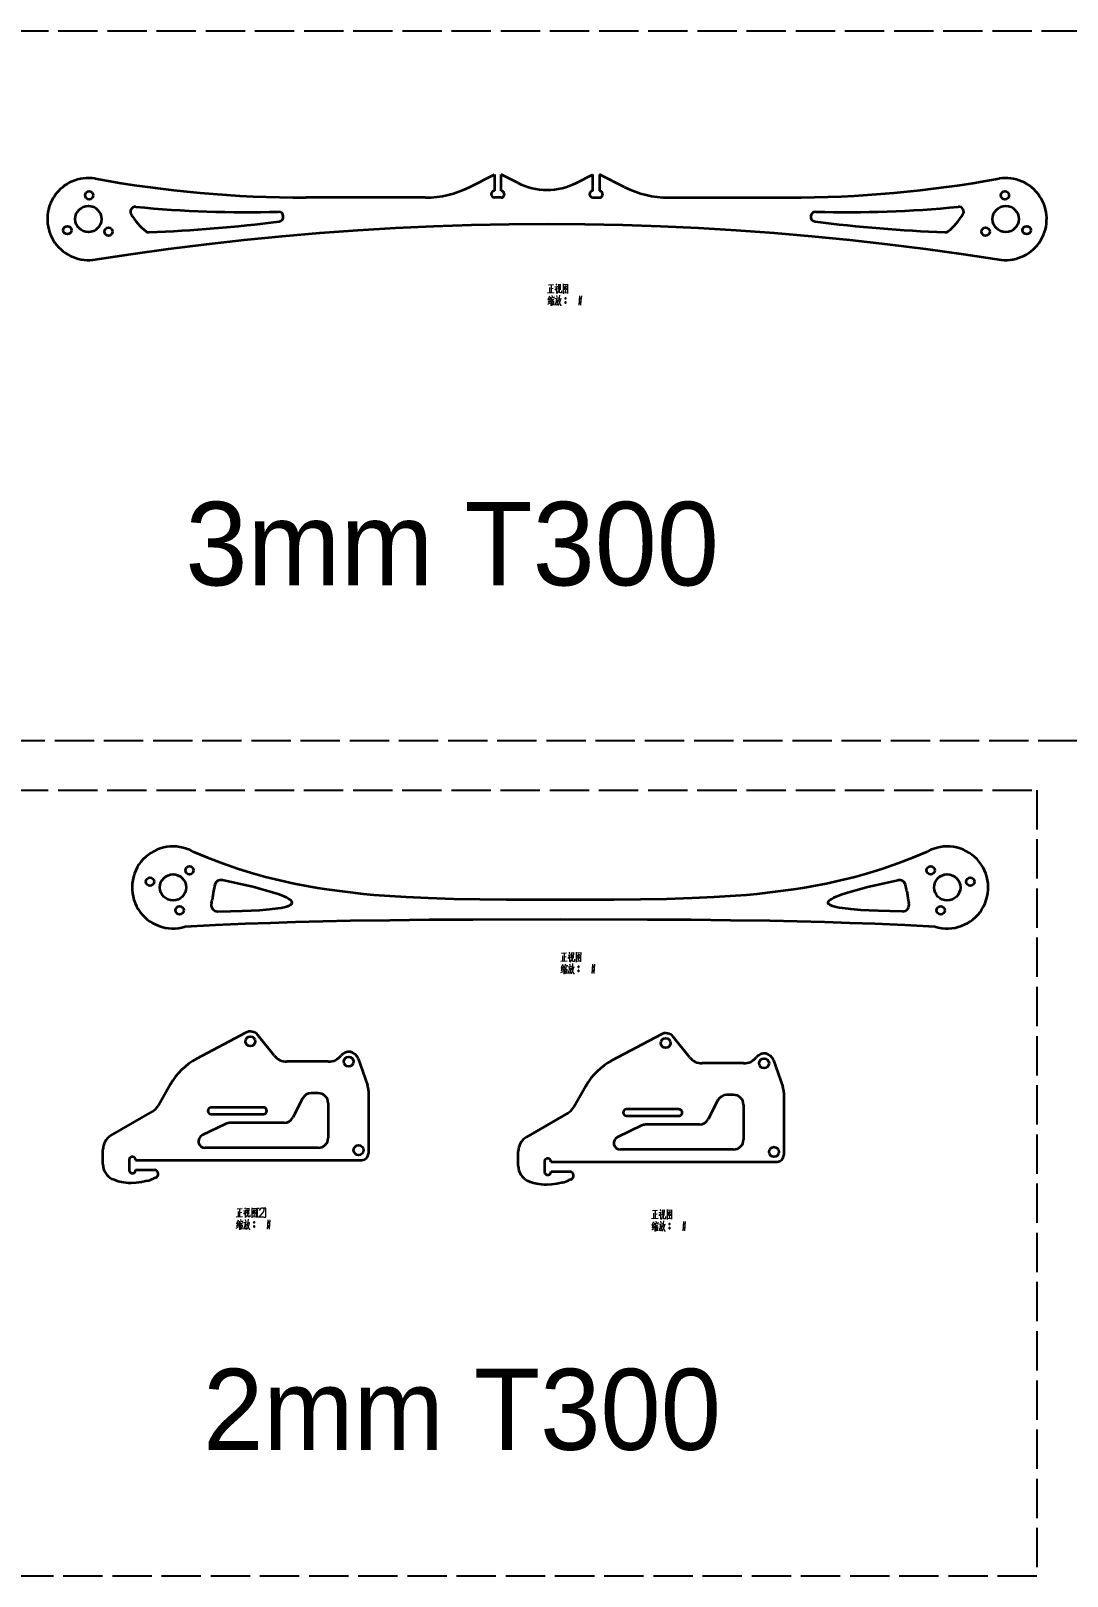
# Model space of a CAD drawing. Extents: x 399 to 1171, y 266 to 737.
# Drawn here: x 586 to 902.1, y 265.6 to 736.8 of the extents above; entities that cross this region are included whole.
import ezdxf

# ---------------------------------------------------------------- set-up
doc = ezdxf.new("R2010")
doc.units = 0
doc.linetypes.add('ACAD_ISO02W100', pattern=[15, 12, -3])

msp = doc.modelspace()

# ---------------------------------------------------------------- linework, layer by layer
at = {"color": 7, "lineweight": 35, "ltscale": 0.214261}
for p, q in [((719.747192, 689.165894), (727.412842, 692.998718)), ((767.078491, 689.165894), (759.412842, 692.998718))]:
    msp.add_line(p, q, dxfattribs=at)
at = {"color": 7, "lineweight": 35, "ltscale": 0.125}
for p, q in [((727.412842, 692.998718), (727.412842, 687.998718)), ((729.412842, 687.998718), (729.412842, 692.998718)), ((757.412842, 687.998718), (757.412842, 692.998718)), ((759.412842, 692.998718), (759.412842, 687.998718))]:
    msp.add_line(p, q, dxfattribs=at)
at = {"color": 7, "lineweight": 35, "ltscale": 0.141312}
for p, q in [((734.468567, 690.470825), (729.412842, 692.998718)), ((752.357117, 690.470825), (757.412842, 692.998718))]:
    msp.add_line(p, q, dxfattribs=at)
at = {"color": 7, "lineweight": 35}
for p, q in [((706.330811, 685.998718), (669.90686, 685.998718)), ((780.494873, 685.998718), (816.918823, 685.998718)), ((673.627014, 396.23645), (639.066345, 396.23645)), ((617.895813, 392.504456), (686.915588, 392.504456)), ((744.608887, 391.987396), (813.628662, 391.987396)), ((800.340088, 395.719391), (765.779419, 395.719391))]:
    msp.add_line(p, q, dxfattribs=at)
at = {"color": 7, "lineweight": 35, "ltscale": 0.05}
for p, q in [((729.412842, 685.998718), (727.412842, 685.998718)), ((757.412842, 685.998718), (759.412842, 685.998718))]:
    msp.add_line(p, q, dxfattribs=at)
at = {"color": 7, "lineweight": 35, "ltscale": 0.07102}
for p, q in [((641.67627, 474.580566), (641.231873, 471.77475)), ((853.139893, 474.580566), (853.58429, 471.77475))]:
    msp.add_line(p, q, dxfattribs=at)
at = {"color": 7, "lineweight": 35, "ltscale": 0.425}
for p, q in [((651.472473, 431.332123), (636.472473, 423.332123)), ((778.185547, 430.815063), (763.185547, 422.815063))]:
    msp.add_line(p, q, dxfattribs=at)
at = {"color": 7, "lineweight": 35, "ltscale": 0.197798}
msp.add_line((660.169373, 424.380981), (655.226807, 430.559143), dxfattribs=at)
at = {"color": 7, "lineweight": 35, "ltscale": 0.197797}
msp.add_line((786.882446, 423.863922), (781.939941, 430.042084), dxfattribs=at)
at = {"color": 7, "lineweight": 35, "ltscale": 0.314922}
for p, q in [((676.670593, 422.504456), (664.07373, 422.504456)), ((803.383667, 421.987396), (790.786804, 421.987396))]:
    msp.add_line(p, q, dxfattribs=at)
at = {"color": 7, "lineweight": 35, "ltscale": 0.217104}
for p, q in [((685.745056, 423.501556), (688.631348, 415.311066)), ((812.45813, 422.984497), (815.344421, 414.794006))]:
    msp.add_line(p, q, dxfattribs=at)
at = {"color": 7, "lineweight": 35, "ltscale": 0.184828}
for p, q in [((628.508911, 415.589508), (624.847656, 409.166626)), ((755.221985, 415.072449), (751.56073, 408.649567))]:
    msp.add_line(p, q, dxfattribs=at)
at = {"color": 7, "lineweight": 35, "ltscale": 0.162305}
for p, q in [((668.811157, 411.239929), (665.867676, 405.453339)), ((795.524231, 410.72287), (792.58075, 404.936279))]:
    msp.add_line(p, q, dxfattribs=at)
at = {"color": 7, "lineweight": 35, "ltscale": 0.053548}
for p, q in [((673.627014, 412.879761), (671.485107, 412.879761)), ((800.340088, 412.362701), (798.198181, 412.362701))]:
    msp.add_line(p, q, dxfattribs=at)
at = {"color": 7, "lineweight": 35, "ltscale": 0.478619}
for p, q in [((688.915588, 413.649231), (688.915588, 394.504456)), ((815.628662, 413.132172), (815.628662, 393.987396))]:
    msp.add_line(p, q, dxfattribs=at)
at = {"color": 7, "lineweight": 35, "ltscale": 0.365608}
for p, q in [((610.394836, 399.951752), (623.024597, 407.324677)), ((737.10791, 399.434692), (749.737671, 406.807617))]:
    msp.add_line(p, q, dxfattribs=at)
at = {"color": 7, "lineweight": 35, "ltscale": 0.4}
for p, q in [((656.915588, 408.504456), (640.915588, 408.504456)), ((640.915588, 406.504456), (656.915588, 406.504456)), ((783.628662, 407.987396), (767.628662, 407.987396)), ((767.628662, 405.987396), (783.628662, 405.987396))]:
    msp.add_line(p, q, dxfattribs=at)
at = {"color": 7, "lineweight": 35, "ltscale": 0.266083}
for p, q in [((676.627014, 409.879761), (676.627014, 399.23645)), ((803.340088, 409.362701), (803.340088, 398.719391))]:
    msp.add_line(p, q, dxfattribs=at)
at = {"color": 7, "lineweight": 35, "ltscale": 0.201434}
for p, q in [((645.470398, 403.51944), (638.20282, 400.040436)), ((772.183472, 403.00238), (764.915894, 399.523376))]:
    msp.add_line(p, q, dxfattribs=at)
at = {"color": 7, "lineweight": 35, "ltscale": 0.410699}
for p, q in [((663.193726, 403.813507), (646.765747, 403.813507)), ((789.906799, 403.296448), (773.478821, 403.296448))]:
    msp.add_line(p, q, dxfattribs=at)
at = {"color": 7, "lineweight": 35, "ltscale": 0.11024}
for p, q in [((607.915588, 391.224091), (607.915588, 395.633698)), ((734.628662, 390.707031), (734.628662, 395.116638))]:
    msp.add_line(p, q, dxfattribs=at)
at = {"color": 7, "lineweight": 35, "ltscale": 0.079951}
for p, q in [((615.915588, 392.702515), (615.915588, 389.504456)), ((742.628662, 392.185455), (742.628662, 388.987396))]:
    msp.add_line(p, q, dxfattribs=at)
at = {"color": 7, "lineweight": 35, "ltscale": 0.147125}
for p, q in [((617.915588, 389.504456), (623.800598, 389.504456)), ((744.628662, 388.987396), (750.513672, 388.987396))]:
    msp.add_line(p, q, dxfattribs=at)
at = {"color": 7, "lineweight": 35, "ltscale": 0.016404}
for p, q in [((624.00647, 387.084412), (623.397705, 386.839569)), ((750.719543, 386.567352), (750.110779, 386.32251))]:
    msp.add_line(p, q, dxfattribs=at)
at = {"color": 40, "linetype": 'ACAD_ISO02W100', "true_color": 0xf8d731}
for points in [[(399.302398, 736.809693), (920.245256, 736.809693), (920.245256, 520.326639), (399.302398, 520.326639)], [(399.261813, 505.317705), (892.841318, 505.317705), (892.841318, 265.628756), (399.261813, 265.628756)]]:
    msp.add_lwpolyline(points, close=True, dxfattribs=at)
at = {"color": 7, "lineweight": 35}
for points in [[(604.864136, 667.011719), (616.409912, 668.766602), (627.955627, 670.368835), (639.501343, 671.818542), (651.047058, 673.115601), (662.592773, 674.260071), (674.138489, 675.251953), (685.684204, 676.091248), (697.229919, 676.777954), (708.775696, 677.312012), (720.321411, 677.693542), (731.867126, 677.922424), (743.412842, 677.998718), (754.958557, 677.922424), (766.504272, 677.693542), (778.049988, 677.312012), (789.595764, 676.777954), (801.141479, 676.091248), (812.687195, 675.251953), (824.23291, 674.260071), (835.778625, 673.115601), (847.324341, 671.818542), (858.870056, 670.368835), (870.415771, 668.766602), (881.961548, 667.011719)], [(635.343262, 486.576416), (639.844727, 484.710968), (644.377319, 482.995422), (648.94104, 481.429077), (653.227356, 480.100647), (657.540283, 478.898224), (661.879456, 477.818237), (666.244263, 476.856201), (670.634033, 476.006714), (673.390015, 475.530304), (676.155212, 475.093903), (681.712402, 474.33429), (687.30365, 473.713593), (690.580078, 473.409698), (693.866821, 473.144897), (700.469482, 472.720245), (707.107361, 472.415039), (715.003113, 472.17569), (722.934021, 472.033966), (731.076233, 471.957092), (736.515503, 471.930695), (747.408081, 471.913208), (758.300659, 471.930695), (763.739929, 471.957092), (771.882141, 472.033966), (779.813049, 472.17569), (787.708801, 472.415039), (794.34668, 472.720245), (800.949341, 473.144897), (804.236084, 473.409698), (807.512512, 473.713593), (813.10376, 474.33429), (818.66095, 475.093903), (821.426147, 475.530304), (824.182129, 476.006714), (828.571899, 476.856201), (832.936707, 477.818237), (837.275879, 478.898224), (841.588806, 480.100647), (845.875122, 481.429077), (850.438843, 482.995422), (854.971436, 484.710968), (859.4729, 486.576416)], [(642.973694, 468.306641), (646.879944, 468.36615), (650.417358, 468.461945), (653.180176, 468.574097), (655.666931, 468.713379), (658.757568, 468.96109), (661.277954, 469.264893), (662.32428, 469.437836), (663.228088, 469.624786), (664.316467, 469.931519), (664.740356, 470.09671), (665.084045, 470.269775), (665.417603, 470.512817), (665.608582, 470.769867), (665.657043, 471.040955), (665.570923, 471.311615), (665.355957, 471.59494), (665.017029, 471.88739), (664.552307, 472.192169), (663.946106, 472.51709), (663.208069, 472.85495), (661.361267, 473.560974), (658.999207, 474.317657), (656.121887, 475.125), (653.625793, 475.763794), (650.839844, 476.431061), (644.398499, 477.851105)], [(851.842468, 468.306641), (847.936218, 468.36615), (844.398804, 468.461945), (841.635986, 468.574097), (839.149231, 468.713379), (836.058594, 468.96109), (833.538208, 469.264893), (832.491882, 469.437836), (831.588074, 469.624786), (830.499695, 469.931519), (830.075806, 470.09671), (829.732117, 470.269775), (829.39856, 470.512817), (829.207581, 470.769867), (829.159119, 471.040955), (829.245239, 471.311615), (829.460205, 471.59494), (829.799133, 471.88739), (830.263855, 472.192169), (830.870056, 472.51709), (831.608093, 472.85495), (833.454895, 473.560974), (835.816956, 474.317657), (838.694275, 475.125), (841.190369, 475.763794), (843.976318, 476.431061), (850.417664, 477.851105)], [(633.062317, 463.700012), (642.253845, 464.175659), (651.447327, 464.582825), (659.066406, 464.869385), (666.686768, 465.111694), (675.05188, 465.330078), (683.418396, 465.503174), (695.428955, 465.683228), (707.441772, 465.798248), (720.762573, 465.870331), (747.408081, 465.913208), (774.053589, 465.870331), (787.37439, 465.798248), (799.387207, 465.683228), (811.397766, 465.503174), (819.764282, 465.330078), (828.129395, 465.111694), (835.749756, 464.869385), (843.368835, 464.582825), (852.562317, 464.175659), (861.753845, 463.700012)], [(621.385498, 386.15213), (619.724121, 385.75412), (618.111572, 385.514984), (616.547729, 385.434753), (615.781494, 385.454376), (615.027527, 385.514008), (614.290955, 385.612793), (613.566528, 385.751038), (612.61615, 385.997711), (611.687439, 386.315002), (610.780396, 386.702911)], [(748.098572, 385.635071), (746.437195, 385.237061), (744.824646, 384.997925), (743.260864, 384.917694), (742.494568, 384.937317), (741.740601, 384.996948), (741.004028, 385.095734), (740.279602, 385.233978), (739.329224, 385.480652), (738.400513, 385.797943), (737.493469, 386.185852)]]:
    msp.add_lwpolyline(points, dxfattribs=at)
at = {"color": 7, "lineweight": 13}
for points in [[(746.107849, 659.655396), (746.387817, 659.235413)], [(748.312866, 659.655396), (748.312866, 658.185425), (748.312866, 656.68042)], [(743.58783, 656.960449), (745.547852, 657.06543)], [(744.147827, 655.9104), (743.692871, 654.825439)], [(744.217834, 655.140442), (743.762817, 654.125427)], [(743.867859, 659.375427), (745.372864, 659.445435)], [(744.147827, 658.570435), (744.147827, 656.995422)], [(744.46283, 655.595398), (744.357849, 655.0354)], [(744.46283, 655.455444), (745.512817, 655.595398)], [(744.707825, 655.175415), (744.532837, 654.615417)], [(744.637817, 659.375427), (744.637817, 658.220398), (744.637817, 657.030396)], [(744.637817, 658.255432), (745.267822, 658.325439)], [(744.777832, 654.895447), (745.477844, 655.000427)], [(744.847839, 656.085388), (745.022827, 655.700439)], [(745.547852, 655.700439), (745.407837, 655.245422)], [(746.457825, 658.990417), (746.282837, 658.500427), (745.792847, 657.765442)], [(746.317871, 655.31543), (746.21283, 654.405396), (746.107849, 653.985413), (745.792847, 653.110413)], [(745.82782, 658.780396), (746.387817, 658.850403)], [(745.82782, 655.245422), (746.877869, 655.385437)], [(746.282837, 658.500427), (746.282837, 656.715454)], [(746.282837, 658.325439), (746.597839, 658.010437)], [(746.317871, 656.155396), (746.422852, 655.595398)], [(746.387817, 656.715454), (746.667847, 656.995422)], [(746.667847, 656.995422), (746.912842, 657.345398)], [(746.877869, 659.620422), (746.877869, 657.94043)], [(747.542847, 659.445435), (746.877869, 659.375427)], [(747.08783, 657.975403), (746.912842, 657.345398)], [(747.157837, 655.455444), (747.017822, 654.825439)], [(747.192871, 659.025452), (747.08783, 657.975403)], [(747.08783, 655.070435), (747.787842, 655.210388)], [(747.227844, 656.19043), (747.157837, 655.455444)], [(747.227844, 656.995422), (747.227844, 658.080444)], [(747.367859, 656.890442), (747.227844, 656.995422)], [(747.507813, 655.140442), (747.297852, 654.195435)], [(747.787842, 656.890442), (747.367859, 656.890442)], [(747.472839, 657.870422), (747.542847, 659.550415)], [(747.787842, 657.520447), (747.787842, 656.890442)], [(748.312866, 659.620422), (748.312866, 658.220398), (748.312866, 656.820435)], [(749.782837, 659.480408), (748.312866, 659.340454)], [(748.312866, 656.925415), (749.677856, 657.030396)], [(748.382813, 657.730408), (748.872864, 658.150452)], [(749.082825, 659.200439), (748.522827, 658.395447)], [(748.83783, 658.640442), (749.537842, 657.905396)], [(748.83783, 657.55542), (749.187866, 657.17041)], [(748.83783, 655.280396), (749.222839, 655.280396)], [(748.872864, 658.850403), (749.32782, 658.92041)], [(748.872864, 658.150452), (749.082825, 658.43042)], [(748.872864, 655.385437), (749.187866, 655.385437)], [(748.872864, 655.140442), (749.187866, 655.140442)], [(748.942871, 657.94043), (749.187866, 657.6604)], [(749.082825, 658.43042), (749.432861, 659.060425)], [(749.537842, 657.905396), (749.71283, 657.94043)], [(749.747864, 656.750427), (749.747864, 656.855408), (749.677856, 657.030396)], [(749.747864, 656.855408), (749.747864, 658.220398), (749.782837, 659.620422)], [(753.282837, 656.015442), (753.177856, 654.615417), (753.072815, 653.215393)], [(753.282837, 655.280396), (753.667847, 655.280396)], [(753.317871, 655.385437), (753.632813, 655.385437)], [(753.317871, 655.140442), (753.632813, 655.140442)], [(753.877869, 656.015442), (753.772827, 654.615417), (753.667847, 653.215393)], [(743.622864, 653.460388), (744.322815, 653.845398)], [(744.07782, 654.895447), (743.657837, 654.755432)], [(743.727844, 654.125427), (744.252869, 654.300415)], [(744.532837, 654.615417), (744.217834, 654.125427)], [(744.567871, 654.685425), (744.567871, 652.970398)], [(744.847839, 654.475403), (744.882813, 653.075439)], [(744.847839, 654.370422), (745.372864, 654.44043)], [(744.882813, 653.810425), (745.267822, 653.880432)], [(745.33783, 653.320435), (744.917847, 653.250427)], [(745.092834, 654.93042), (745.022827, 654.370422)], [(745.407837, 654.54541), (745.33783, 653.145447)], [(746.632813, 654.825439), (746.527832, 653.985413), (746.387817, 653.145447), (746.177856, 653.425415)], [(746.247864, 654.650391), (746.632813, 654.720398)], [(747.017822, 653.56543), (746.632813, 653.040405)], [(747.017822, 654.825439), (746.842834, 654.265442)], [(746.947815, 654.580444), (747.507813, 653.145447)], [(747.297852, 654.195435), (747.017822, 653.56543)], [(747.507813, 653.145447), (747.822815, 653.145447)], [(748.83783, 654.020447), (749.222839, 654.020447)], [(748.872864, 654.125427), (749.187866, 654.125427)], [(748.872864, 653.880432), (749.187866, 653.880432)], [(753.282837, 654.020447), (753.667847, 654.020447)], [(753.317871, 654.125427), (753.632813, 654.125427)], [(753.317871, 653.880432), (753.632813, 653.880432)], [(747.583069, 453.150421), (749.543091, 453.255432)], [(747.863098, 455.56543), (749.368103, 455.635437)], [(748.143066, 454.760437), (748.143066, 453.185425)], [(748.633057, 455.56543), (748.633057, 454.410431), (748.633057, 453.220428)], [(748.633057, 454.445435), (749.263062, 454.515442)], [(750.453064, 455.18042), (750.278076, 454.69043), (749.788086, 453.955414)], [(749.823059, 454.970428), (750.383057, 455.040436)], [(750.103088, 455.845428), (750.383057, 455.425415)], [(750.278076, 454.69043), (750.278076, 452.905426)], [(750.278076, 454.515442), (750.593079, 454.200439)], [(750.31311, 452.345428), (750.418091, 451.785431)], [(750.383057, 452.905426), (750.663086, 453.185425)], [(750.663086, 453.185425), (750.908081, 453.535431)], [(750.873108, 455.810425), (750.873108, 454.130432)], [(751.538086, 455.635437), (750.873108, 455.56543)], [(751.083069, 454.165436), (750.908081, 453.535431)], [(751.18811, 455.215424), (751.083069, 454.165436)], [(751.223083, 452.380432), (751.153076, 451.645416)], [(751.223083, 453.185425), (751.223083, 454.270416)], [(751.363098, 453.080414), (751.223083, 453.185425)], [(751.783081, 453.080414), (751.363098, 453.080414)], [(751.468079, 454.060425), (751.538086, 455.740417)], [(751.783081, 453.710419), (751.783081, 453.080414)], [(752.308105, 455.845428), (752.308105, 454.375427), (752.308105, 452.870422)], [(752.308105, 455.810425), (752.308105, 454.410431), (752.308105, 453.010437)], [(753.778076, 455.670441), (752.308105, 455.530426)], [(752.308105, 453.115417), (753.673096, 453.220428)], [(752.378052, 453.920441), (752.868103, 454.340424)], [(753.078064, 455.390442), (752.518066, 454.585419)], [(752.833069, 454.830414), (753.533081, 454.095428)], [(752.833069, 453.745422), (753.183105, 453.360413)], [(752.868103, 455.040436), (753.323059, 455.110413)], [(752.868103, 454.340424), (753.078064, 454.620422)], [(752.93811, 454.130432), (753.183105, 453.850433)], [(753.078064, 454.620422), (753.428101, 455.250427)], [(753.533081, 454.095428), (753.708069, 454.130432)], [(753.743103, 452.94043), (753.743103, 453.045441), (753.673096, 453.220428)], [(753.743103, 453.045441), (753.743103, 454.410431), (753.778076, 455.810425)], [(747.618103, 449.650421), (748.318054, 450.035431)], [(748.073059, 451.085419), (747.653076, 450.945435)], [(748.143066, 452.100433), (747.68811, 451.015411)], [(747.723083, 450.31543), (748.248108, 450.490417)], [(748.213074, 451.330414), (747.758057, 450.31543)], [(748.528076, 450.80542), (748.213074, 450.31543)], [(748.458069, 451.785431), (748.353088, 451.225433)], [(748.458069, 451.645416), (749.508057, 451.785431)], [(748.703064, 451.365417), (748.528076, 450.80542)], [(748.56311, 450.875427), (748.56311, 449.160431)], [(748.773071, 451.085419), (749.473083, 451.19043)], [(748.843079, 452.275421), (749.018066, 451.890411)], [(748.843079, 450.665405), (748.878052, 449.265411)], [(748.843079, 450.560425), (749.368103, 450.630432)], [(748.878052, 450.000427), (749.263062, 450.070435)], [(749.333069, 449.510406), (748.913086, 449.44043)], [(749.088074, 451.120422), (749.018066, 450.560425)], [(749.403076, 450.735413), (749.333069, 449.335419)], [(749.543091, 451.890411), (749.403076, 451.435425)], [(750.31311, 451.505432), (750.208069, 450.595428), (750.103088, 450.175415), (749.788086, 449.300415)], [(749.823059, 451.435425), (750.873108, 451.575409)], [(750.628052, 451.015411), (750.523071, 450.175415), (750.383057, 449.335419), (750.173096, 449.615417)], [(750.243103, 450.840424), (750.628052, 450.910431)], [(751.013062, 449.755432), (750.628052, 449.230408)], [(751.013062, 451.015411), (750.838074, 450.455414)], [(750.943054, 450.770416), (751.503052, 449.335419)], [(751.153076, 451.645416), (751.013062, 451.015411)], [(751.293091, 450.385406), (751.013062, 449.755432)], [(751.083069, 451.260406), (751.783081, 451.400421)], [(751.503052, 451.330414), (751.293091, 450.385406)], [(751.503052, 449.335419), (751.818054, 449.335419)], [(752.833069, 451.470428), (753.218079, 451.470428)], [(752.833069, 450.210419), (753.218079, 450.210419)], [(752.868103, 451.575409), (753.183105, 451.575409)], [(752.868103, 451.330414), (753.183105, 451.330414)], [(752.868103, 450.31543), (753.183105, 450.31543)], [(752.868103, 450.070435), (753.183105, 450.070435)], [(757.278076, 452.205414), (757.173096, 450.80542), (757.068054, 449.405426)], [(757.278076, 451.470428), (757.663086, 451.470428)], [(757.278076, 450.210419), (757.663086, 450.210419)], [(757.31311, 451.575409), (757.628052, 451.575409)], [(757.31311, 451.330414), (757.628052, 451.330414)], [(757.31311, 450.31543), (757.628052, 450.31543)], [(757.31311, 450.070435), (757.628052, 450.070435)], [(757.873108, 452.205414), (757.768066, 450.80542), (757.663086, 449.405426)], [(648.870605, 377.618866), (650.37561, 377.688873)], [(649.640564, 377.618866), (649.640564, 376.463867), (649.640564, 375.273865)], [(651.460571, 377.233856), (651.285583, 376.743866), (650.795593, 376.00885)], [(650.830566, 377.023865), (651.390564, 377.093872)], [(651.110596, 377.898865), (651.390564, 377.478851)], [(651.880615, 377.863861), (651.880615, 376.183868)], [(652.545593, 377.688873), (651.880615, 377.618866)], [(652.195618, 377.26886), (652.090576, 376.218872)], [(652.475586, 376.113861), (652.545593, 377.793854)], [(653.315613, 377.898865), (653.315613, 376.428864), (653.315613, 374.923859)], [(653.315613, 377.863861), (653.315613, 376.463867), (653.315613, 375.063873)], [(654.785583, 377.723877), (653.315613, 377.583862)], [(654.085571, 377.443878), (653.525574, 376.638855)], [(653.87561, 377.093872), (654.330566, 377.163849)], [(654.085571, 376.673859), (654.435608, 377.303864)], [(654.75061, 375.098877), (654.75061, 376.463867), (654.785583, 377.863861)], [(655.590576, 375.02887), (655.135559, 375.02887), (655.135559, 376.428864), (655.135559, 377.828857), (655.590576, 377.828857)], [(657.060608, 375.02887), (655.590576, 375.02887), (656.710571, 376.358856), (656.990601, 376.77887), (657.130615, 377.373871), (657.060608, 377.723877), (656.885559, 377.828857), (656.290588, 377.828857), (655.975586, 377.688873), (655.62561, 377.128876)], [(657.130615, 375.02887), (657.585571, 375.02887), (657.585571, 376.428864), (657.585571, 377.828857), (657.130615, 377.828857)], [(775.583679, 377.101807), (777.088684, 377.171814)], [(776.353638, 377.101807), (776.353638, 375.946808), (776.353638, 374.756805)], [(777.823669, 377.381805), (778.103638, 376.961792)], [(778.593689, 377.346802), (778.593689, 375.666809)], [(779.258667, 377.171814), (778.593689, 377.101807)], [(779.18866, 375.596802), (779.258667, 377.276794)], [(780.028687, 377.381805), (780.028687, 375.911804), (780.028687, 374.406799)], [(780.028687, 377.346802), (780.028687, 375.946808), (780.028687, 374.546814)], [(781.498657, 377.206818), (780.028687, 377.066803)], [(781.463684, 374.581818), (781.463684, 375.946808), (781.498657, 377.346802)], [(648.590576, 375.203857), (650.550598, 375.308868)], [(649.080566, 373.138855), (648.660583, 372.998871)], [(649.150574, 374.15387), (648.695618, 373.068848)], [(648.730591, 372.368866), (649.255615, 372.543854)], [(649.220581, 373.38385), (648.765564, 372.368866)], [(649.150574, 376.813873), (649.150574, 375.238861)], [(649.535583, 372.858856), (649.220581, 372.368866)], [(649.465576, 373.838867), (649.360596, 373.27887)], [(649.465576, 373.698853), (650.515564, 373.838867)], [(649.710571, 373.418854), (649.535583, 372.858856)], [(649.570618, 372.928864), (649.570618, 371.213867)], [(649.640564, 376.498871), (650.270569, 376.568878)], [(649.780579, 373.138855), (650.480591, 373.243866)], [(649.850586, 374.328857), (650.025574, 373.943848)], [(649.850586, 372.718842), (649.885559, 371.318848)], [(649.850586, 372.613861), (650.37561, 372.683868)], [(650.095581, 373.173859), (650.025574, 372.613861)], [(650.410583, 372.788849), (650.340576, 371.388855)], [(650.550598, 373.943848), (650.410583, 373.488861)], [(651.320618, 373.558868), (651.215576, 372.648865), (651.110596, 372.228851), (650.795593, 371.353851)], [(650.830566, 373.488861), (651.880615, 373.628845)], [(651.635559, 373.068848), (651.530579, 372.228851), (651.390564, 371.388855), (651.180603, 371.668854)], [(651.25061, 372.89386), (651.635559, 372.963867)], [(651.285583, 376.743866), (651.285583, 374.958862)], [(651.285583, 376.568878), (651.600586, 376.253876)], [(651.320618, 374.398865), (651.425598, 373.838867)], [(651.390564, 374.958862), (651.670593, 375.238861)], [(651.670593, 375.238861), (651.915588, 375.588867)], [(652.020569, 373.068848), (651.845581, 372.50885)], [(652.090576, 376.218872), (651.915588, 375.588867)], [(651.950562, 372.823853), (652.510559, 371.388855)], [(652.160583, 373.698853), (652.020569, 373.068848)], [(652.300598, 372.438843), (652.020569, 371.808868)], [(652.090576, 373.313843), (652.790588, 373.453857)], [(652.230591, 374.433868), (652.160583, 373.698853)], [(652.230591, 375.238861), (652.230591, 376.323853)], [(652.370605, 375.13385), (652.230591, 375.238861)], [(652.510559, 373.38385), (652.300598, 372.438843)], [(652.790588, 375.13385), (652.370605, 375.13385)], [(652.790588, 375.763855), (652.790588, 375.13385)], [(653.315613, 375.168854), (654.680603, 375.273865)], [(653.385559, 375.973877), (653.87561, 376.39386)], [(653.840576, 376.88385), (654.540588, 376.148865)], [(653.840576, 375.798859), (654.190613, 375.413849)], [(653.840576, 373.523865), (654.225586, 373.523865)], [(653.840576, 372.263855), (654.225586, 372.263855)], [(653.87561, 376.39386), (654.085571, 376.673859)], [(653.87561, 373.628845), (654.190613, 373.628845)], [(653.87561, 373.38385), (654.190613, 373.38385)], [(653.87561, 372.368866), (654.190613, 372.368866)], [(653.945618, 376.183868), (654.190613, 375.90387)], [(654.540588, 376.148865), (654.715576, 376.183868)], [(654.75061, 374.993866), (654.75061, 375.098877), (654.680603, 375.273865)], [(658.285583, 374.25885), (658.180603, 372.858856), (658.075562, 371.458862)], [(658.285583, 373.523865), (658.670593, 373.523865)], [(658.285583, 372.263855), (658.670593, 372.263855)], [(658.320618, 373.628845), (658.635559, 373.628845)], [(658.320618, 373.38385), (658.635559, 373.38385)], [(658.320618, 372.368866), (658.635559, 372.368866)], [(658.880615, 374.25885), (658.775574, 372.858856), (658.670593, 371.458862)], [(775.30365, 374.686798), (777.263672, 374.791809)], [(775.79364, 372.621796), (775.373657, 372.481812)], [(775.863647, 373.63681), (775.408691, 372.551788)], [(775.933655, 372.866791), (775.478638, 371.851807)], [(775.863647, 376.296814), (775.863647, 374.721802)], [(776.248657, 372.341797), (775.933655, 371.851807)], [(776.17865, 373.321808), (776.073669, 372.76181)], [(776.17865, 373.181793), (777.228638, 373.321808)], [(776.423645, 372.901794), (776.248657, 372.341797)], [(776.283691, 372.411804), (776.283691, 370.696808)], [(776.353638, 375.981812), (776.983643, 376.051819)], [(776.493652, 372.621796), (777.193665, 372.726807)], [(776.56366, 373.811798), (776.738647, 373.426788)], [(776.808655, 372.656799), (776.738647, 372.096802)], [(777.123657, 372.27179), (777.05365, 370.871796)], [(777.263672, 373.426788), (777.123657, 372.971802)], [(778.173645, 376.716797), (777.998657, 376.226807), (777.508667, 375.491791)], [(778.033691, 373.041809), (777.92865, 372.131805), (777.823669, 371.711792), (777.508667, 370.836792)], [(777.54364, 376.506805), (778.103638, 376.576813)], [(777.54364, 372.971802), (778.593689, 373.111786)], [(778.348633, 372.551788), (778.243652, 371.711792), (778.103638, 370.871796), (777.893677, 371.151794)], [(777.963684, 372.376801), (778.348633, 372.446808)], [(777.998657, 376.226807), (777.998657, 374.441803)], [(777.998657, 376.051819), (778.31366, 375.736816)], [(778.033691, 373.881805), (778.138672, 373.321808)], [(778.103638, 374.441803), (778.383667, 374.721802)], [(778.383667, 374.721802), (778.628662, 375.071808)], [(778.733643, 372.551788), (778.558655, 371.991791)], [(778.80365, 375.701813), (778.628662, 375.071808)], [(778.663635, 372.306793), (779.223633, 370.871796)], [(778.873657, 373.181793), (778.733643, 372.551788)], [(778.908691, 376.751801), (778.80365, 375.701813)], [(778.80365, 372.796783), (779.503662, 372.936798)], [(778.943665, 373.916809), (778.873657, 373.181793)], [(778.943665, 374.721802), (778.943665, 375.806793)], [(779.083679, 374.616791), (778.943665, 374.721802)], [(779.223633, 372.866791), (779.013672, 371.921783)], [(779.503662, 374.616791), (779.083679, 374.616791)], [(779.503662, 375.246796), (779.503662, 374.616791)], [(780.028687, 374.651794), (781.393677, 374.756805)], [(780.098633, 375.456818), (780.588684, 375.876801)], [(780.798645, 376.926819), (780.238647, 376.121796)], [(780.55365, 376.366791), (781.253662, 375.631805)], [(780.55365, 375.281799), (780.903687, 374.89679)], [(780.55365, 373.006805), (780.93866, 373.006805)], [(780.588684, 376.576813), (781.04364, 376.64679)], [(780.588684, 375.876801), (780.798645, 376.156799)], [(780.588684, 373.111786), (780.903687, 373.111786)], [(780.588684, 372.866791), (780.903687, 372.866791)], [(780.658691, 375.666809), (780.903687, 375.38681)], [(780.798645, 376.156799), (781.148682, 376.786804)], [(781.253662, 375.631805), (781.42865, 375.666809)], [(781.463684, 374.476807), (781.463684, 374.581818), (781.393677, 374.756805)], [(784.998657, 373.741791), (784.893677, 372.341797), (784.788635, 370.941803)], [(784.998657, 373.006805), (785.383667, 373.006805)], [(785.033691, 373.111786), (785.348633, 373.111786)], [(785.033691, 372.866791), (785.348633, 372.866791)], [(785.593689, 373.741791), (785.488647, 372.341797), (785.383667, 370.941803)], [(648.62561, 371.703857), (649.325562, 372.088867)], [(649.885559, 372.053864), (650.270569, 372.123871)], [(650.340576, 371.563843), (649.920593, 371.493866)], [(652.020569, 371.808868), (651.635559, 371.283844)], [(652.510559, 371.388855), (652.825562, 371.388855)], [(653.87561, 372.123871), (654.190613, 372.123871)], [(658.320618, 372.123871), (658.635559, 372.123871)], [(775.338684, 371.186798), (776.038635, 371.571808)], [(775.443665, 371.851807), (775.968689, 372.026794)], [(776.56366, 372.201782), (776.598633, 370.801788)], [(776.56366, 372.096802), (777.088684, 372.166809)], [(776.598633, 371.536804), (776.983643, 371.606812)], [(777.05365, 371.046783), (776.633667, 370.976807)], [(778.733643, 371.291809), (778.348633, 370.766785)], [(779.013672, 371.921783), (778.733643, 371.291809)], [(779.223633, 370.871796), (779.538635, 370.871796)], [(780.55365, 371.746796), (780.93866, 371.746796)], [(780.588684, 371.851807), (780.903687, 371.851807)], [(780.588684, 371.606812), (780.903687, 371.606812)], [(784.998657, 371.746796), (785.383667, 371.746796)], [(785.033691, 371.851807), (785.348633, 371.851807)], [(785.033691, 371.606812), (785.348633, 371.606812)]]:
    msp.add_lwpolyline(points, dxfattribs=at)
for points in [[(748.942871, 655.070435), (749.117859, 655.070435), (749.222839, 655.175415), (749.222839, 655.350403), (749.117859, 655.455444), (748.942871, 655.455444), (748.83783, 655.350403), (748.83783, 655.175415)], [(753.387817, 655.070435), (753.562866, 655.070435), (753.667847, 655.175415), (753.667847, 655.350403), (753.562866, 655.455444), (753.387817, 655.455444), (753.282837, 655.350403), (753.282837, 655.175415)], [(748.942871, 653.810425), (749.117859, 653.810425), (749.222839, 653.915405), (749.222839, 654.090393), (749.117859, 654.195435), (748.942871, 654.195435), (748.83783, 654.090393), (748.83783, 653.915405)], [(753.387817, 653.810425), (753.562866, 653.810425), (753.667847, 653.915405), (753.667847, 654.090393), (753.562866, 654.195435), (753.387817, 654.195435), (753.282837, 654.090393), (753.282837, 653.915405)], [(752.93811, 451.260406), (753.113098, 451.260406), (753.218079, 451.365417), (753.218079, 451.540405), (753.113098, 451.645416), (752.93811, 451.645416), (752.833069, 451.540405), (752.833069, 451.365417)], [(752.93811, 450.000427), (753.113098, 450.000427), (753.218079, 450.105408), (753.218079, 450.280426), (753.113098, 450.385406), (752.93811, 450.385406), (752.833069, 450.280426), (752.833069, 450.105408)], [(757.383057, 451.260406), (757.558105, 451.260406), (757.663086, 451.365417), (757.663086, 451.540405), (757.558105, 451.645416), (757.383057, 451.645416), (757.278076, 451.540405), (757.278076, 451.365417)], [(757.383057, 450.000427), (757.558105, 450.000427), (757.663086, 450.105408), (757.663086, 450.280426), (757.558105, 450.385406), (757.383057, 450.385406), (757.278076, 450.280426), (757.278076, 450.105408)], [(653.945618, 373.313843), (654.120605, 373.313843), (654.225586, 373.418854), (654.225586, 373.593842), (654.120605, 373.698853), (653.945618, 373.698853), (653.840576, 373.593842), (653.840576, 373.418854)], [(653.945618, 372.053864), (654.120605, 372.053864), (654.225586, 372.158844), (654.225586, 372.333862), (654.120605, 372.438843), (653.945618, 372.438843), (653.840576, 372.333862), (653.840576, 372.158844)], [(658.390564, 373.313843), (658.565613, 373.313843), (658.670593, 373.418854), (658.670593, 373.593842), (658.565613, 373.698853), (658.390564, 373.698853), (658.285583, 373.593842), (658.285583, 373.418854)], [(658.390564, 372.053864), (658.565613, 372.053864), (658.670593, 372.158844), (658.670593, 372.333862), (658.565613, 372.438843), (658.390564, 372.438843), (658.285583, 372.333862), (658.285583, 372.158844)], [(780.658691, 372.796783), (780.833679, 372.796783), (780.93866, 372.901794), (780.93866, 373.076782), (780.833679, 373.181793), (780.658691, 373.181793), (780.55365, 373.076782), (780.55365, 372.901794)], [(785.103638, 372.796783), (785.278687, 372.796783), (785.383667, 372.901794), (785.383667, 373.076782), (785.278687, 373.181793), (785.103638, 373.181793), (784.998657, 373.076782), (784.998657, 372.901794)], [(780.658691, 371.536804), (780.833679, 371.536804), (780.93866, 371.641785), (780.93866, 371.816803), (780.833679, 371.921783), (780.658691, 371.921783), (780.55365, 371.816803), (780.55365, 371.641785)], [(785.103638, 371.536804), (785.278687, 371.536804), (785.383667, 371.641785), (785.383667, 371.816803), (785.278687, 371.921783), (785.103638, 371.921783), (784.998657, 371.816803), (784.998657, 371.641785)]]:
    msp.add_lwpolyline(points, close=True, dxfattribs=at)
at = {"color": 7, "lineweight": 35}
for centre, radius in [((603.737915, 686.680969), 1.25), ((883.087769, 686.680969), 1.25), ((603.484924, 679.435425), 4), ((883.340759, 679.435425), 4), ((597.083557, 676.031738), 1.25), ((609.63324, 675.593506), 1.25), ((877.192444, 675.593506), 1.25), ((889.742126, 676.031738), 1.25), ((634.352417, 480.840637), 1.25), ((860.463745, 480.840637), 1.25), ((622.281494, 477.379395), 1.25), ((629.316162, 475.625427), 4), ((865.5, 475.625427), 4), ((872.534668, 477.379395), 1.25), ((631.314514, 468.656311), 1.25), ((863.501648, 468.656311), 1.25), ((652.884216, 428.685059), 1.5), ((779.59729, 428.167999), 1.5), ((682.915588, 422.504456), 1.5), ((809.628662, 421.987396), 1.5), ((685.915588, 395.504456), 1.5), ((812.628662, 394.987396), 1.5)]:
    msp.add_circle(centre, radius, dxfattribs=at)
for centre, radius, start, end in [((603.484924, 679.435425), 12.5, 80.636913, 276.334923), ((669.257324, 1040.941162), 354.942121, 259.654986, 270.104848), ((706.330811, 715.998718), 30, 269.999997, 296.565048), ((727.412842, 686.998718), 1, 90.000003, 269.999997), ((729.412842, 686.998718), 1, 269.999997, 90.000003), ((743.412842, 708.359375), 20, 243.434953, 296.565048), ((757.412842, 686.998718), 1, 90.000003, 269.999997), ((759.412842, 686.998718), 1, 269.999997, 90.000003), ((780.494873, 715.998718), 30, 243.434953, 269.999997), ((817.568359, 1040.941162), 354.942121, 269.895154, 280.345016), ((883.340759, 679.435425), 12.5, 263.665079, 99.363092), ((617.811035, 681.670471), 1.5, 84.453909, 211.200231), ((633.635193, 691.254028), 20, 211.200231, 230.949081), ((651.56958, 1028.723389), 347.190518, 264.444158, 271.627222), ((603.008179, 1143.799561), 468.797512, 272.326804, 277.18705), ((661.471252, 680.173706), 1.5, 277.188649, 91.629542), ((825.354431, 680.173706), 1.5, 88.370456, 262.811401), ((883.817505, 1143.799561), 468.797512, 262.812945, 267.673191), ((835.256104, 1028.723389), 347.190518, 268.372773, 275.555844), ((853.190491, 691.254028), 20, 309.050918, 328.799768), ((869.014648, 681.670471), 1.5, 328.799768, 95.546089), ((621.97998, 676.887207), 1.5, 230.949081, 272.330697), ((864.845703, 676.887207), 1.5, 267.669305, 309.050918), ((629.316162, 475.625427), 12.5, 61.172793, 287.439137), ((865.5, 475.625427), 12.5, 252.560858, 118.827205), ((661.430054, 471.451874), 20, 165.712889, 171.000001), ((643.986755, 475.893921), 2, 78.119578, 165.712889), ((850.829407, 475.893921), 2, 14.287112, 101.88042), ((833.386108, 471.451874), 20, 8.999999, 14.287112), ((633.330383, 473.026245), 8, 344.218472, 351.000001), ((861.485779, 473.026245), 8, 188.999999, 195.78153), ((642.95343, 470.306519), 2, 164.21847, 270.579628), ((851.862732, 470.306519), 2, 269.420374, 15.781528), ((652.884216, 428.685059), 3, 38.65981, 118.072483), ((779.59729, 428.167999), 3, 38.65981, 118.072483), ((664.07373, 427.504456), 5, 218.659808, 269.999997), ((676.670593, 427.504456), 5, 269.999997, 321.317811), ((682.915588, 422.504456), 3, 19.412294, 141.317816), ((809.628662, 421.987396), 3, 19.412294, 141.317816), ((645.884216, 405.685059), 20, 118.072483, 150.315552), ((772.59729, 405.167999), 20, 118.072483, 150.315552), ((790.786804, 426.987396), 5, 218.659808, 269.999997), ((803.383667, 426.987396), 5, 269.999997, 321.317811), ((683.915588, 413.649231), 5, 0, 19.412294), ((810.628662, 413.132172), 5, 0, 19.412294), ((671.485107, 409.879761), 3, 90.000003, 153.038789), ((673.627014, 409.879761), 3, 0, 90.000003), ((798.198181, 409.362701), 3, 90.000003, 153.038789), ((800.340088, 409.362701), 3, 0, 90.000003), ((620.503845, 411.642731), 5, 300.275159, 330.31555), ((640.915588, 407.504456), 1, 90.000003, 269.999997), ((656.915588, 407.504456), 1, 269.999997, 90.000003), ((663.193726, 406.813507), 3, 269.999997, 333.038786), ((747.216919, 411.125671), 5, 300.275159, 330.31555), ((767.628662, 406.987396), 1, 90.000003, 269.999997), ((783.628662, 406.987396), 1, 269.999997, 90.000003), ((646.765747, 400.813507), 3, 90.000003, 115.580584), ((773.478821, 400.296448), 3, 90.000003, 115.580584), ((789.906799, 406.296448), 3, 269.999997, 333.038786), ((612.915588, 395.633698), 5, 120.275164, 180.000005), ((639.066345, 398.23645), 2, 115.580584, 269.999997), ((673.627014, 399.23645), 3, 269.999997, 360), ((739.628662, 395.116638), 5, 120.275164, 180.000005), ((765.779419, 397.719391), 2, 115.580584, 269.999997), ((800.340088, 398.719391), 3, 269.999997, 360), ((612.915588, 391.224091), 5, 180.000005, 244.720368), ((616.895813, 392.504456), 1, 0, 168.576623), ((686.915588, 394.504456), 2, 269.999997, 360), ((743.608887, 391.987396), 1, 0, 168.576623), ((813.628662, 393.987396), 2, 269.999997, 360), ((616.915588, 389.504456), 1, 179.999995, 360), ((615.934998, 405.395111), 20, 285.814604, 291.90912), ((623.532471, 388.262878), 1.270203, 291.90912, 77.814433), ((739.628662, 390.707031), 5, 180.000005, 244.720368), ((743.628662, 388.987396), 1, 179.999995, 360), ((750.245605, 387.745819), 1.270203, 291.90912, 77.814433), ((742.648071, 404.878052), 20, 285.814604, 291.90912)]:
    msp.add_arc(centre, radius, start, end, dxfattribs=at)

# ---------------------------------------------------------------- texts
at = {"attachment_point": 1}
for s, width, gutter_width, insert, char_height in [('3mm T300', 20260.96953187, 127.34167, (633.086944, 593.201284), 25.468334), ('2mm T300', 21176.13175432, 123.611792, (638.478435, 328.847812), 24.7223585)]:
    msp.add_mtext_dynamic_manual_height_columns(s, width=width, gutter_width=gutter_width, heights=[0], dxfattribs=dict(at, insert=insert, char_height=char_height))

doc.saveas('drawing.dxf')
